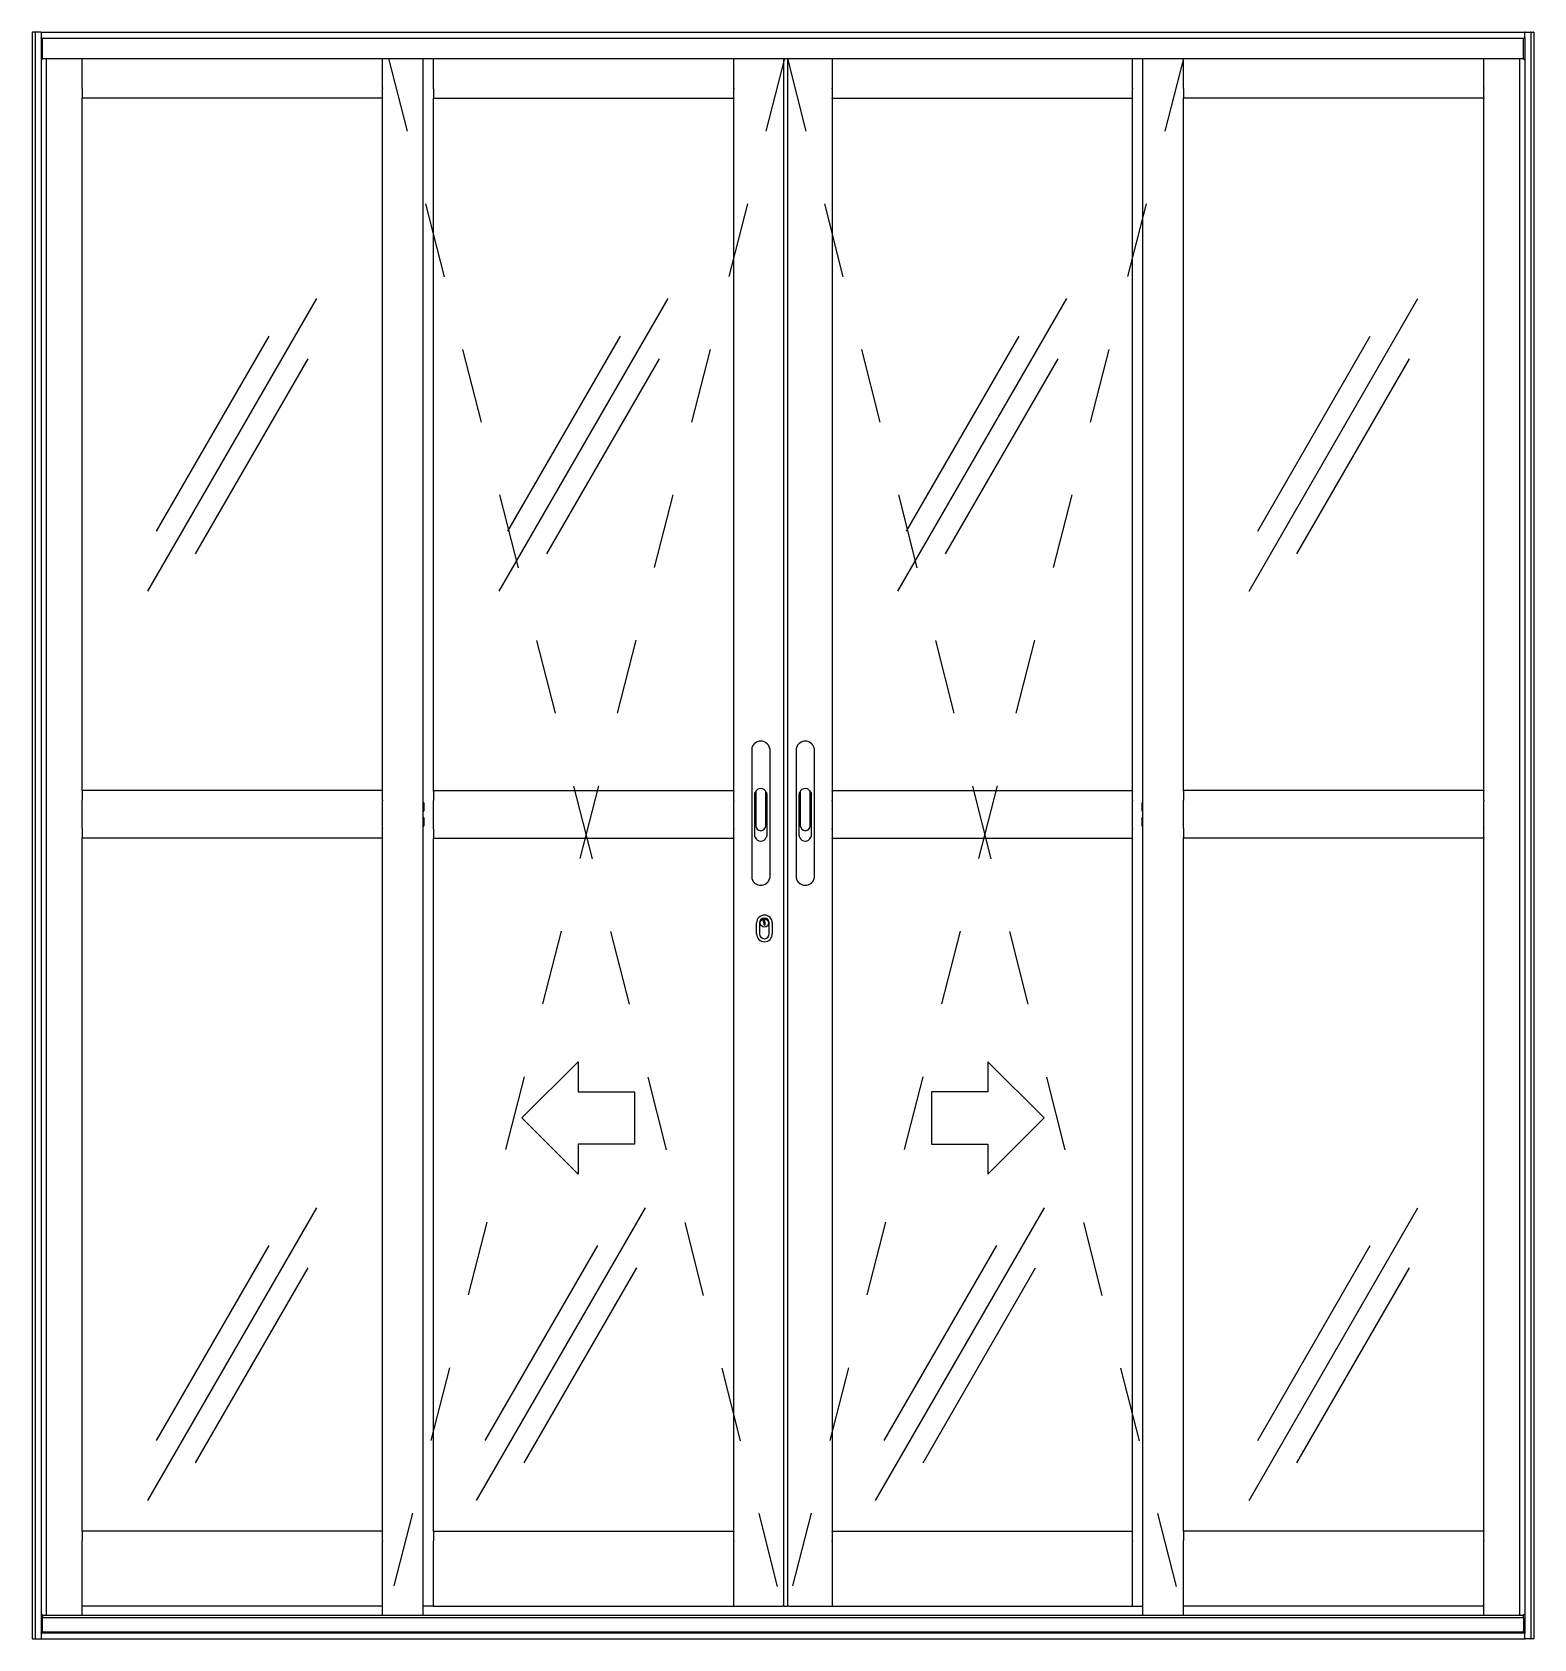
# Model space of a CAD drawing. Header units: millimetres. Extents: x 139.55 to 141.55, y 1065.92 to 1068.06.
import ezdxf

# ---------------------------------------------------------------- set-up
doc = ezdxf.new("R2010")
doc.units = ezdxf.units.MM
doc.header["$LTSCALE"] = 0.5
doc.linetypes.add('HIDDEN2', pattern=[0.1875, 0.125, -0.0625])
doc.layers.add('Gravia_Portas', color=1, linetype='Continuous')
doc.layers.add('Gravia_Portas_hidden2', color=1, linetype='HIDDEN2')

msp = doc.modelspace()

# ---------------------------------------------------------------- linework, layer by layer
at = {"layer": 'Gravia_Portas', "color": 2}
for p, q in [((139.5493, 1068.0563), (139.5497, 1068.0563)), ((139.5493, 1068.0563), (139.5493, 1065.9163)), ((139.553, 1068.0563), (139.5497, 1068.0563)), ((139.5534, 1068.0563), (139.553, 1068.0563)), ((139.5534, 1068.0563), (139.5538, 1068.0563)), ((139.5609, 1068.0563), (139.5538, 1068.0563)), ((139.5609, 1068.0563), (139.5613, 1068.0563)), ((139.5613, 1068.0559), (139.5613, 1068.0563)), ((139.5613, 1068.0563), (141.5373, 1068.0563)), ((141.5377, 1068.0563), (141.5373, 1068.0563)), ((141.5373, 1068.0563), (141.5373, 1068.0559)), ((141.5377, 1068.0563), (141.5448, 1068.0563)), ((141.5452, 1068.0563), (141.5448, 1068.0563)), ((141.5452, 1068.0563), (141.5456, 1068.0563)), ((141.5456, 1068.0563), (141.5489, 1068.0563)), ((141.5493, 1068.0563), (141.5489, 1068.0563)), ((141.5493, 1068.0563), (141.5493, 1065.9163)), ((139.5497, 1065.9163), (139.5493, 1065.9163)), ((139.5497, 1065.9163), (139.553, 1065.9163)), ((139.553, 1065.9163), (139.5534, 1065.9163)), ((139.5538, 1065.9163), (139.5534, 1065.9163)), ((139.5538, 1065.9163), (139.5609, 1065.9163)), ((139.5613, 1065.9163), (139.5609, 1065.9163)), ((139.5613, 1065.9163), (139.5613, 1065.9167)), ((139.5613, 1065.9163), (141.5373, 1065.9163)), ((141.5373, 1065.9167), (141.5373, 1065.9163)), ((141.5373, 1065.9163), (141.5377, 1065.9163)), ((141.5448, 1065.9163), (141.5377, 1065.9163)), ((141.5448, 1065.9163), (141.5452, 1065.9163)), ((141.5456, 1065.9163), (141.5452, 1065.9163)), ((141.5489, 1065.9163), (141.5456, 1065.9163)), ((141.5489, 1065.9163), (141.5493, 1065.9163))]:
    msp.add_line(p, q, dxfattribs=at)
at = {"layer": 'Gravia_Portas'}
for p, q in [((139.5534, 1068.0563), (139.5534, 1065.9163)), ((139.5613, 1068.0559), (139.5613, 1068.0488)), ((141.5373, 1068.0488), (141.5373, 1068.0559)), ((141.5452, 1068.0563), (141.5452, 1065.9163)), ((139.5613, 1068.0484), (139.5613, 1068.0488)), ((139.5613, 1068.0484), (139.5613, 1065.9242)), ((139.5613, 1068.0484), (141.5373, 1068.0484)), ((139.5633, 1068.0213), (139.5633, 1068.0484)), ((141.5353, 1068.0213), (141.5353, 1068.0484)), ((141.5373, 1068.0488), (141.5373, 1068.0484)), ((141.5373, 1068.0484), (141.5373, 1065.9242)), ((139.5613, 1068.0203), (139.5633, 1068.0203)), ((139.5633, 1068.0213), (141.5353, 1068.0213)), ((139.5633, 1068.0213), (139.5633, 1068.0203)), ((139.5683, 1065.9478), (139.5683, 1068.0213)), ((139.6161, 1067.9821), (139.6161, 1068.0213)), ((140.0161, 1067.9821), (140.0161, 1068.0213)), ((140.0699, 1065.9478), (140.0699, 1068.0213)), ((140.0838, 1067.9816), (140.0838, 1068.0213)), ((140.4838, 1067.9816), (140.4838, 1068.0213)), ((140.5506, 1065.9598), (140.5506, 1068.0213)), ((140.5551, 1068.0213), (140.5551, 1065.9598)), ((140.6149, 1068.0213), (140.6149, 1067.9816)), ((141.0149, 1067.9816), (141.0149, 1068.0213)), ((141.0287, 1065.9478), (141.0287, 1068.0213)), ((141.0825, 1067.9821), (141.0825, 1068.0213)), ((141.4825, 1067.9821), (141.4825, 1068.0213)), ((141.5303, 1068.0213), (141.5303, 1065.9478)), ((141.5353, 1068.0213), (141.5353, 1068.0203)), ((141.5353, 1068.0203), (141.5373, 1068.0203)), ((139.6161, 1067.9813), (139.6161, 1067.9821)), ((139.6161, 1067.9813), (139.6161, 1067.9689)), ((139.6161, 1067.9685), (139.6161, 1067.9689)), ((139.6161, 1067.0461), (139.6161, 1067.9685)), ((140.0161, 1067.9685), (139.6161, 1067.9685)), ((140.0161, 1067.9821), (140.0161, 1067.9813)), ((140.0161, 1067.9689), (140.0161, 1067.9813)), ((140.0161, 1067.9689), (140.0161, 1067.9685)), ((140.0161, 1067.0461), (140.0161, 1067.9685)), ((140.0838, 1067.9808), (140.0838, 1067.9816)), ((140.0838, 1067.9808), (140.0838, 1067.9684)), ((140.0838, 1067.968), (140.0838, 1067.9684)), ((140.4838, 1067.968), (140.0838, 1067.968)), ((140.0838, 1067.0456), (140.0838, 1067.968)), ((140.4838, 1067.9816), (140.4838, 1067.9808)), ((140.4838, 1067.9684), (140.4838, 1067.9808)), ((140.4838, 1067.9684), (140.4838, 1067.968)), ((140.4838, 1067.0456), (140.4838, 1067.968)), ((140.6149, 1067.9808), (140.6149, 1067.9816)), ((140.6149, 1067.9808), (140.6149, 1067.9684)), ((140.6149, 1067.968), (140.6149, 1067.9684)), ((141.0149, 1067.968), (140.6149, 1067.968)), ((140.6149, 1067.968), (140.6149, 1067.0456)), ((141.0149, 1067.9816), (141.0149, 1067.9808)), ((141.0149, 1067.9684), (141.0149, 1067.9808)), ((141.0149, 1067.9684), (141.0149, 1067.968)), ((141.0149, 1067.0456), (141.0149, 1067.968)), ((141.0825, 1067.9813), (141.0825, 1067.9821)), ((141.0825, 1067.9813), (141.0825, 1067.9689)), ((141.0825, 1067.9685), (141.0825, 1067.9689)), ((141.4825, 1067.9685), (141.0825, 1067.9685)), ((141.0825, 1067.0461), (141.0825, 1067.9685)), ((141.4825, 1067.9821), (141.4825, 1067.9813)), ((141.4825, 1067.9689), (141.4825, 1067.9813)), ((141.4825, 1067.9689), (141.4825, 1067.9685)), ((141.4825, 1067.0461), (141.4825, 1067.9685)), ((139.7036, 1067.3116), (139.9286, 1067.7013)), ((140.1713, 1067.3116), (140.3963, 1067.7013)), ((140.7024, 1067.3116), (140.9274, 1067.7013)), ((141.17, 1067.3116), (141.395, 1067.7013)), ((139.7151, 1067.3915), (139.8651, 1067.6513)), ((140.1828, 1067.3915), (140.3328, 1067.6513)), ((140.7139, 1067.3915), (140.8639, 1067.6513)), ((141.1815, 1067.3915), (141.3315, 1067.6513)), ((139.7671, 1067.3615), (139.9171, 1067.6213)), ((140.2347, 1067.3615), (140.3847, 1067.6213)), ((140.7658, 1067.3615), (140.9158, 1067.6213)), ((141.2335, 1067.3615), (141.3835, 1067.6213)), ((140.5077, 1067.1023), (140.5077, 1066.9295)), ((140.5317, 1067.1023), (140.5317, 1066.9295)), ((140.567, 1067.1023), (140.567, 1066.9295)), ((140.591, 1067.1023), (140.591, 1066.9295)), ((140.0161, 1067.0462), (139.6161, 1067.0462)), ((139.6161, 1067.0458), (139.6161, 1067.0461)), ((139.6161, 1067.0458), (139.6161, 1067.0333)), ((139.6161, 1067.0325), (139.6161, 1067.0333)), ((139.6161, 1066.9962), (139.6161, 1067.0325)), ((140.0161, 1067.0461), (140.0161, 1067.0458)), ((140.0161, 1067.0333), (140.0161, 1067.0458)), ((140.0161, 1067.0333), (140.0161, 1067.0325)), ((140.0161, 1066.9962), (140.0161, 1067.0325)), ((140.0711, 1067.0297), (140.0711, 1067.0191)), ((140.4838, 1067.0457), (140.0838, 1067.0457)), ((140.0838, 1067.0453), (140.0838, 1067.0456)), ((140.0838, 1067.0453), (140.0838, 1067.0328)), ((140.0838, 1067.032), (140.0838, 1067.0328)), ((140.0838, 1066.9957), (140.0838, 1067.032)), ((140.4838, 1067.0456), (140.4838, 1067.0453)), ((140.4838, 1067.0328), (140.4838, 1067.0453)), ((140.4838, 1067.0328), (140.4838, 1067.032)), ((140.4838, 1066.9957), (140.4838, 1067.032)), ((140.5117, 1066.9868), (140.5117, 1067.0409)), ((140.513, 1067.0441), (140.513, 1066.9993)), ((140.5263, 1066.9993), (140.5263, 1067.0441)), ((140.5276, 1067.0409), (140.5276, 1066.9868)), ((140.571, 1066.9868), (140.571, 1067.0409)), ((140.5723, 1067.0441), (140.5723, 1066.9993)), ((140.5856, 1066.9993), (140.5856, 1067.0441)), ((140.5869, 1067.0409), (140.5869, 1066.9868)), ((141.0149, 1067.0457), (140.6149, 1067.0457)), ((140.6149, 1067.0453), (140.6149, 1067.0456)), ((140.6149, 1067.0453), (140.6149, 1067.0328)), ((140.6149, 1067.032), (140.6149, 1067.0328)), ((140.6149, 1067.032), (140.6149, 1066.9957)), ((141.0149, 1067.0456), (141.0149, 1067.0453)), ((141.0149, 1067.0328), (141.0149, 1067.0453)), ((141.0149, 1067.0328), (141.0149, 1067.032)), ((141.0149, 1066.9957), (141.0149, 1067.032)), ((141.0275, 1067.0191), (141.0275, 1067.0297)), ((141.4825, 1067.0462), (141.0825, 1067.0462)), ((141.0825, 1067.0458), (141.0825, 1067.0461)), ((141.0825, 1067.0458), (141.0825, 1067.0333)), ((141.0825, 1067.0325), (141.0825, 1067.0333)), ((141.0825, 1066.9962), (141.0825, 1067.0325)), ((141.4825, 1067.0461), (141.4825, 1067.0458)), ((141.4825, 1067.0333), (141.4825, 1067.0458)), ((141.4825, 1067.0333), (141.4825, 1067.0325)), ((141.4825, 1066.9962), (141.4825, 1067.0325)), ((140.0711, 1067.0097), (140.0711, 1066.9991)), ((141.0275, 1066.9991), (141.0275, 1067.0097)), ((139.6161, 1066.9954), (139.6161, 1066.9962)), ((139.6161, 1066.9954), (139.6161, 1066.983)), ((139.6161, 1066.9826), (139.6161, 1066.983)), ((140.0161, 1066.9962), (140.0161, 1066.9954)), ((140.0161, 1066.983), (140.0161, 1066.9954)), ((140.0161, 1066.983), (140.0161, 1066.9826)), ((140.0838, 1066.9949), (140.0838, 1066.9957)), ((140.0838, 1066.9949), (140.0838, 1066.9825)), ((140.4838, 1066.9957), (140.4838, 1066.9949)), ((140.4838, 1066.9825), (140.4838, 1066.9949)), ((140.6149, 1066.9949), (140.6149, 1066.9957)), ((140.6149, 1066.9949), (140.6149, 1066.9825)), ((141.0149, 1066.9957), (141.0149, 1066.9949)), ((141.0149, 1066.9825), (141.0149, 1066.9949)), ((141.0825, 1066.9954), (141.0825, 1066.9962)), ((141.0825, 1066.9954), (141.0825, 1066.983)), ((141.0825, 1066.9826), (141.0825, 1066.983)), ((141.4825, 1066.9962), (141.4825, 1066.9954)), ((141.4825, 1066.983), (141.4825, 1066.9954)), ((141.4825, 1066.983), (141.4825, 1066.9826)), ((139.6161, 1066.0602), (139.6161, 1066.9826)), ((140.0161, 1066.9826), (139.6161, 1066.9826)), ((140.0161, 1066.0602), (140.0161, 1066.9826)), ((140.0838, 1066.9821), (140.0838, 1066.9825)), ((140.4838, 1066.9821), (140.0838, 1066.9821)), ((140.0838, 1066.0597), (140.0838, 1066.9821)), ((140.4838, 1066.9825), (140.4838, 1066.9821)), ((140.4838, 1066.0597), (140.4838, 1066.9821)), ((140.6149, 1066.9821), (140.6149, 1066.9825)), ((141.0149, 1066.9821), (140.6149, 1066.9821)), ((140.6149, 1066.9821), (140.6149, 1066.0597)), ((141.0149, 1066.9825), (141.0149, 1066.9821)), ((141.0149, 1066.0597), (141.0149, 1066.9821)), ((141.4825, 1066.9826), (141.0825, 1066.9826)), ((141.0825, 1066.0602), (141.0825, 1066.9826)), ((141.4825, 1066.0602), (141.4825, 1066.9826)), ((140.514, 1066.8553), (140.514, 1066.8698)), ((140.5181, 1066.8698), (140.5181, 1066.8553)), ((140.5235, 1066.8714), (140.5235, 1066.8746)), ((140.5243, 1066.8698), (140.5235, 1066.8714)), ((140.5252, 1066.8733), (140.5243, 1066.8728)), ((140.5243, 1066.8728), (140.5243, 1066.8719)), ((140.5243, 1066.8719), (140.5252, 1066.8706)), ((140.5243, 1066.8667), (140.5243, 1066.8698)), ((140.5252, 1066.8667), (140.5243, 1066.8667)), ((140.5252, 1066.8747), (140.5252, 1066.8733)), ((140.5252, 1066.8706), (140.5252, 1066.8667)), ((140.5311, 1066.8553), (140.5311, 1066.8698)), ((140.5351, 1066.8698), (140.5351, 1066.8553)), ((139.7036, 1066.1007), (139.9286, 1066.4904)), ((140.1413, 1066.1007), (140.3663, 1066.4904)), ((140.6724, 1066.1007), (140.8974, 1066.4904)), ((141.17, 1066.1007), (141.395, 1066.4904)), ((139.7151, 1066.1806), (139.8651, 1066.4404)), ((140.1528, 1066.1806), (140.3028, 1066.4404)), ((140.6839, 1066.1806), (140.8339, 1066.4404)), ((141.1815, 1066.1806), (141.3315, 1066.4404)), ((139.7671, 1066.1506), (139.9171, 1066.4104)), ((140.2047, 1066.1506), (140.3547, 1066.4104)), ((140.7358, 1066.1506), (140.8858, 1066.4104)), ((141.2335, 1066.1506), (141.3835, 1066.4104)), ((139.6161, 1066.0603), (140.0161, 1066.0603)), ((139.6161, 1066.0599), (139.6161, 1066.0602)), ((139.6161, 1066.0599), (139.6161, 1066.0474)), ((139.6161, 1066.0466), (139.6161, 1066.0474)), ((139.6161, 1065.9478), (139.6161, 1066.0466)), ((140.0161, 1066.0602), (140.0161, 1066.0599)), ((140.0161, 1066.0474), (140.0161, 1066.0599)), ((140.0161, 1066.0474), (140.0161, 1066.0466)), ((140.0161, 1065.9478), (140.0161, 1066.0466)), ((140.0838, 1066.0598), (140.4838, 1066.0598)), ((140.0838, 1066.0594), (140.0838, 1066.0597)), ((140.0838, 1066.0594), (140.0838, 1066.0469)), ((140.0838, 1066.0461), (140.0838, 1066.0469)), ((140.0838, 1065.9598), (140.0838, 1066.0461)), ((140.4838, 1066.0597), (140.4838, 1066.0594)), ((140.4838, 1066.0469), (140.4838, 1066.0594)), ((140.4838, 1066.0469), (140.4838, 1066.0461)), ((140.4838, 1065.9598), (140.4838, 1066.0461)), ((140.6149, 1066.0598), (141.0149, 1066.0598)), ((140.6149, 1066.0594), (140.6149, 1066.0597)), ((140.6149, 1066.0594), (140.6149, 1066.0469)), ((140.6149, 1066.0461), (140.6149, 1066.0469)), ((140.6149, 1066.0461), (140.6149, 1065.9598)), ((141.0149, 1066.0597), (141.0149, 1066.0594)), ((141.0149, 1066.0469), (141.0149, 1066.0594)), ((141.0149, 1066.0469), (141.0149, 1066.0461)), ((141.0149, 1065.9598), (141.0149, 1066.0461)), ((141.0825, 1066.0603), (141.4825, 1066.0603)), ((141.0825, 1066.0599), (141.0825, 1066.0602)), ((141.0825, 1066.0599), (141.0825, 1066.0474)), ((141.0825, 1066.0466), (141.0825, 1066.0474)), ((141.0825, 1065.9478), (141.0825, 1066.0466)), ((141.4825, 1066.0602), (141.4825, 1066.0599)), ((141.4825, 1066.0474), (141.4825, 1066.0599)), ((141.4825, 1066.0474), (141.4825, 1066.0466)), ((141.4825, 1065.9478), (141.4825, 1066.0466)), ((139.6161, 1065.9603), (140.0161, 1065.9603)), ((139.6161, 1065.9603), (140.0161, 1065.9603)), ((140.0835, 1065.9598), (140.0699, 1065.9598)), ((140.0835, 1065.9598), (140.0838, 1065.9598)), ((140.0838, 1065.9598), (140.4838, 1065.9598)), ((140.4841, 1065.9598), (140.4838, 1065.9598)), ((140.4841, 1065.9598), (140.5487, 1065.9598)), ((140.5506, 1065.9598), (140.5487, 1065.9598)), ((140.5506, 1065.9598), (140.5532, 1065.9598)), ((140.5532, 1065.9598), (140.5551, 1065.9598)), ((140.557, 1065.9598), (140.5551, 1065.9598)), ((140.557, 1065.9598), (140.6146, 1065.9598)), ((140.6149, 1065.9598), (140.6146, 1065.9598)), ((140.6149, 1065.9598), (141.0149, 1065.9598)), ((141.0152, 1065.9598), (141.0149, 1065.9598)), ((141.0152, 1065.9598), (141.0287, 1065.9598)), ((141.0825, 1065.9603), (141.4825, 1065.9603)), ((141.0825, 1065.9603), (141.4825, 1065.9603)), ((139.5613, 1065.9488), (139.5633, 1065.9488)), ((139.5613, 1065.9438), (139.5633, 1065.9438)), ((139.5633, 1065.9488), (139.5633, 1065.9456)), ((139.5633, 1065.9478), (141.5353, 1065.9478)), ((139.5633, 1065.9456), (139.5633, 1065.9438)), ((139.5633, 1065.9448), (141.5353, 1065.9448)), ((139.5633, 1065.9267), (139.5633, 1065.9438)), ((141.5353, 1065.9456), (141.5353, 1065.9488)), ((141.5353, 1065.9488), (141.5373, 1065.9488)), ((141.5353, 1065.9438), (141.5353, 1065.9456)), ((141.5353, 1065.9438), (141.5353, 1065.9267)), ((141.5353, 1065.9438), (141.5373, 1065.9438)), ((139.5613, 1065.9267), (139.5633, 1065.9267)), ((139.5613, 1065.9238), (139.5613, 1065.9242)), ((139.5613, 1065.9242), (141.5373, 1065.9242)), ((139.5613, 1065.9238), (139.5613, 1065.9167)), ((139.5633, 1065.9267), (139.5633, 1065.9257)), ((139.5633, 1065.9257), (141.5353, 1065.9257)), ((139.5633, 1065.9242), (139.5633, 1065.9257)), ((141.5353, 1065.9257), (141.5353, 1065.9267)), ((141.5353, 1065.9267), (141.5373, 1065.9267)), ((141.5353, 1065.9257), (141.5353, 1065.9242)), ((141.5373, 1065.9242), (141.5373, 1065.9238)), ((141.5373, 1065.9167), (141.5373, 1065.9238))]:
    msp.add_line(p, q, dxfattribs=at)
for points in [[(140.508, 1067.1035), (140.508, 1067.1034), (140.508, 1067.1034), (140.508, 1067.1033), (140.5079, 1067.1033), (140.5079, 1067.1032), (140.5079, 1067.1031), (140.5079, 1067.1031), (140.5079, 1067.103), (140.5079, 1067.103), (140.5078, 1067.1029), (140.5078, 1067.1029), (140.5078, 1067.1028), (140.5078, 1067.1028), (140.5078, 1067.1027), (140.5078, 1067.1026), (140.5077, 1067.1026), (140.5077, 1067.1025), (140.5077, 1067.1025), (140.5077, 1067.1024), (140.5077, 1067.1024), (140.5077, 1067.1023), (140.5077, 1067.1023), (140.5077, 1067.1023), (140.5077, 1067.1023)], [(140.5123, 1067.1094), (140.512, 1067.1092), (140.5118, 1067.109), (140.5116, 1067.1088), (140.5113, 1067.1086), (140.5111, 1067.1084), (140.5109, 1067.1082), (140.5107, 1067.108), (140.5105, 1067.1077), (140.5103, 1067.1075), (140.5101, 1067.1073), (140.5099, 1067.107), (140.5097, 1067.1068), (140.5095, 1067.1065), (140.5094, 1067.1063), (140.5092, 1067.106), (140.509, 1067.1057), (140.5089, 1067.1055), (140.5087, 1067.1052), (140.5086, 1067.1049), (140.5085, 1067.1046), (140.5083, 1067.1044), (140.5082, 1067.1041), (140.5081, 1067.1038), (140.508, 1067.1035)], [(140.5313, 1067.1035), (140.5312, 1067.1038), (140.5311, 1067.1041), (140.531, 1067.1044), (140.5309, 1067.1046), (140.5307, 1067.1049), (140.5306, 1067.1052), (140.5305, 1067.1055), (140.5303, 1067.1057), (140.5301, 1067.106), (140.53, 1067.1063), (140.5298, 1067.1065), (140.5296, 1067.1068), (140.5294, 1067.107), (140.5293, 1067.1073), (140.5291, 1067.1075), (140.5289, 1067.1077), (140.5286, 1067.108), (140.5284, 1067.1082), (140.5282, 1067.1084), (140.528, 1067.1086), (140.5278, 1067.1088), (140.5275, 1067.109), (140.5273, 1067.1092), (140.5271, 1067.1094)], [(140.5317, 1067.1023), (140.5317, 1067.1023), (140.5317, 1067.1023), (140.5317, 1067.1023), (140.5316, 1067.1024), (140.5316, 1067.1024), (140.5316, 1067.1025), (140.5316, 1067.1025), (140.5316, 1067.1026), (140.5316, 1067.1026), (140.5316, 1067.1027), (140.5315, 1067.1028), (140.5315, 1067.1028), (140.5315, 1067.1029), (140.5315, 1067.1029), (140.5315, 1067.103), (140.5315, 1067.103), (140.5315, 1067.1031), (140.5314, 1067.1031), (140.5314, 1067.1032), (140.5314, 1067.1033), (140.5314, 1067.1033), (140.5314, 1067.1034), (140.5313, 1067.1034), (140.5313, 1067.1035)], [(140.5673, 1067.1035), (140.5673, 1067.1034), (140.5673, 1067.1034), (140.5673, 1067.1033), (140.5672, 1067.1033), (140.5672, 1067.1032), (140.5672, 1067.1031), (140.5672, 1067.1031), (140.5672, 1067.103), (140.5672, 1067.103), (140.5671, 1067.1029), (140.5671, 1067.1029), (140.5671, 1067.1028), (140.5671, 1067.1028), (140.5671, 1067.1027), (140.5671, 1067.1026), (140.567, 1067.1026), (140.567, 1067.1025), (140.567, 1067.1025), (140.567, 1067.1024), (140.567, 1067.1024), (140.567, 1067.1023), (140.567, 1067.1023), (140.567, 1067.1023), (140.567, 1067.1023)], [(140.5716, 1067.1094), (140.5713, 1067.1092), (140.5711, 1067.109), (140.5709, 1067.1088), (140.5706, 1067.1086), (140.5704, 1067.1084), (140.5702, 1067.1082), (140.57, 1067.108), (140.5698, 1067.1077), (140.5696, 1067.1075), (140.5694, 1067.1073), (140.5692, 1067.107), (140.569, 1067.1068), (140.5688, 1067.1065), (140.5687, 1067.1063), (140.5685, 1067.106), (140.5683, 1067.1057), (140.5682, 1067.1055), (140.568, 1067.1052), (140.5679, 1067.1049), (140.5678, 1067.1046), (140.5676, 1067.1044), (140.5675, 1067.1041), (140.5674, 1067.1038), (140.5673, 1067.1035)], [(140.5906, 1067.1035), (140.5905, 1067.1038), (140.5904, 1067.1041), (140.5903, 1067.1044), (140.5902, 1067.1046), (140.59, 1067.1049), (140.5899, 1067.1052), (140.5898, 1067.1055), (140.5896, 1067.1057), (140.5894, 1067.106), (140.5893, 1067.1063), (140.5891, 1067.1065), (140.5889, 1067.1068), (140.5887, 1067.107), (140.5886, 1067.1073), (140.5884, 1067.1075), (140.5882, 1067.1077), (140.5879, 1067.108), (140.5877, 1067.1082), (140.5875, 1067.1084), (140.5873, 1067.1086), (140.5871, 1067.1088), (140.5868, 1067.109), (140.5866, 1067.1092), (140.5864, 1067.1094)], [(140.591, 1067.1023), (140.591, 1067.1023), (140.591, 1067.1023), (140.591, 1067.1023), (140.5909, 1067.1024), (140.5909, 1067.1024), (140.5909, 1067.1025), (140.5909, 1067.1025), (140.5909, 1067.1026), (140.5909, 1067.1026), (140.5909, 1067.1027), (140.5908, 1067.1028), (140.5908, 1067.1028), (140.5908, 1067.1029), (140.5908, 1067.1029), (140.5908, 1067.103), (140.5908, 1067.103), (140.5908, 1067.1031), (140.5907, 1067.1031), (140.5907, 1067.1032), (140.5907, 1067.1033), (140.5907, 1067.1033), (140.5907, 1067.1034), (140.5906, 1067.1034), (140.5906, 1067.1035)], [(140.5117, 1067.0409), (140.5117, 1067.041), (140.5117, 1067.0412), (140.5117, 1067.0413), (140.5117, 1067.0414), (140.5117, 1067.0415), (140.5118, 1067.0416), (140.5118, 1067.0418), (140.5118, 1067.0419), (140.5118, 1067.042), (140.5118, 1067.0421), (140.5118, 1067.0423), (140.5119, 1067.0424), (140.5119, 1067.0425), (140.5119, 1067.0426), (140.5119, 1067.0427), (140.512, 1067.0429), (140.512, 1067.043), (140.512, 1067.0431), (140.5121, 1067.0432), (140.5121, 1067.0433), (140.5121, 1067.0435), (140.5122, 1067.0436), (140.5122, 1067.0437), (140.5123, 1067.0438)], [(140.5271, 1067.0438), (140.5271, 1067.0437), (140.5272, 1067.0436), (140.5272, 1067.0435), (140.5272, 1067.0433), (140.5273, 1067.0432), (140.5273, 1067.0431), (140.5273, 1067.043), (140.5274, 1067.0429), (140.5274, 1067.0427), (140.5274, 1067.0426), (140.5275, 1067.0425), (140.5275, 1067.0424), (140.5275, 1067.0423), (140.5275, 1067.0421), (140.5275, 1067.042), (140.5276, 1067.0419), (140.5276, 1067.0418), (140.5276, 1067.0416), (140.5276, 1067.0415), (140.5276, 1067.0414), (140.5276, 1067.0413), (140.5276, 1067.0412), (140.5276, 1067.041), (140.5276, 1067.0409)], [(140.571, 1067.0409), (140.571, 1067.041), (140.571, 1067.0412), (140.571, 1067.0413), (140.571, 1067.0414), (140.571, 1067.0415), (140.5711, 1067.0416), (140.5711, 1067.0418), (140.5711, 1067.0419), (140.5711, 1067.042), (140.5711, 1067.0421), (140.5711, 1067.0423), (140.5712, 1067.0424), (140.5712, 1067.0425), (140.5712, 1067.0426), (140.5712, 1067.0427), (140.5713, 1067.0429), (140.5713, 1067.043), (140.5713, 1067.0431), (140.5714, 1067.0432), (140.5714, 1067.0433), (140.5714, 1067.0435), (140.5715, 1067.0436), (140.5715, 1067.0437), (140.5716, 1067.0438)], [(140.5864, 1067.0438), (140.5864, 1067.0437), (140.5865, 1067.0436), (140.5865, 1067.0435), (140.5865, 1067.0433), (140.5866, 1067.0432), (140.5866, 1067.0431), (140.5866, 1067.043), (140.5867, 1067.0429), (140.5867, 1067.0427), (140.5867, 1067.0426), (140.5868, 1067.0425), (140.5868, 1067.0424), (140.5868, 1067.0423), (140.5868, 1067.0421), (140.5868, 1067.042), (140.5869, 1067.0419), (140.5869, 1067.0418), (140.5869, 1067.0416), (140.5869, 1067.0415), (140.5869, 1067.0414), (140.5869, 1067.0413), (140.5869, 1067.0412), (140.5869, 1067.041), (140.5869, 1067.0409)], [(140.5123, 1066.9839), (140.5122, 1066.984), (140.5122, 1066.9841), (140.5121, 1066.9843), (140.5121, 1066.9844), (140.5121, 1066.9845), (140.512, 1066.9846), (140.512, 1066.9847), (140.512, 1066.9849), (140.5119, 1066.985), (140.5119, 1066.9851), (140.5119, 1066.9852), (140.5119, 1066.9853), (140.5118, 1066.9855), (140.5118, 1066.9856), (140.5118, 1066.9857), (140.5118, 1066.9858), (140.5118, 1066.986), (140.5118, 1066.9861), (140.5117, 1066.9862), (140.5117, 1066.9863), (140.5117, 1066.9864), (140.5117, 1066.9866), (140.5117, 1066.9867), (140.5117, 1066.9868)], [(140.5276, 1066.9868), (140.5276, 1066.9867), (140.5276, 1066.9866), (140.5276, 1066.9864), (140.5276, 1066.9863), (140.5276, 1066.9862), (140.5276, 1066.9861), (140.5276, 1066.986), (140.5276, 1066.9858), (140.5275, 1066.9857), (140.5275, 1066.9856), (140.5275, 1066.9855), (140.5275, 1066.9853), (140.5275, 1066.9852), (140.5274, 1066.9851), (140.5274, 1066.985), (140.5274, 1066.9849), (140.5273, 1066.9847), (140.5273, 1066.9846), (140.5273, 1066.9845), (140.5272, 1066.9844), (140.5272, 1066.9843), (140.5272, 1066.9841), (140.5271, 1066.984), (140.5271, 1066.9839)], [(140.5716, 1066.9839), (140.5715, 1066.984), (140.5715, 1066.9841), (140.5714, 1066.9843), (140.5714, 1066.9844), (140.5714, 1066.9845), (140.5713, 1066.9846), (140.5713, 1066.9847), (140.5713, 1066.9849), (140.5712, 1066.985), (140.5712, 1066.9851), (140.5712, 1066.9852), (140.5712, 1066.9853), (140.5711, 1066.9855), (140.5711, 1066.9856), (140.5711, 1066.9857), (140.5711, 1066.9858), (140.5711, 1066.986), (140.5711, 1066.9861), (140.571, 1066.9862), (140.571, 1066.9863), (140.571, 1066.9864), (140.571, 1066.9866), (140.571, 1066.9867), (140.571, 1066.9868)], [(140.5869, 1066.9868), (140.5869, 1066.9867), (140.5869, 1066.9866), (140.5869, 1066.9864), (140.5869, 1066.9863), (140.5869, 1066.9862), (140.5869, 1066.9861), (140.5869, 1066.986), (140.5869, 1066.9858), (140.5868, 1066.9857), (140.5868, 1066.9856), (140.5868, 1066.9855), (140.5868, 1066.9853), (140.5868, 1066.9852), (140.5867, 1066.9851), (140.5867, 1066.985), (140.5867, 1066.9849), (140.5866, 1066.9847), (140.5866, 1066.9846), (140.5866, 1066.9845), (140.5865, 1066.9844), (140.5865, 1066.9843), (140.5865, 1066.9841), (140.5864, 1066.984), (140.5864, 1066.9839)], [(140.5077, 1066.9295), (140.5077, 1066.9294), (140.5077, 1066.9294), (140.5077, 1066.9294), (140.5077, 1066.9293), (140.5077, 1066.9293), (140.5077, 1066.9292), (140.5077, 1066.9292), (140.5077, 1066.9291), (140.5078, 1066.9291), (140.5078, 1066.929), (140.5078, 1066.929), (140.5078, 1066.9289), (140.5078, 1066.9289), (140.5078, 1066.9288), (140.5079, 1066.9287), (140.5079, 1066.9287), (140.5079, 1066.9286), (140.5079, 1066.9286), (140.5079, 1066.9285), (140.5079, 1066.9285), (140.508, 1066.9284), (140.508, 1066.9283), (140.508, 1066.9283), (140.508, 1066.9282)], [(140.508, 1066.9282), (140.5081, 1066.9279), (140.5082, 1066.9276), (140.5083, 1066.9274), (140.5085, 1066.9271), (140.5086, 1066.9268), (140.5087, 1066.9265), (140.5089, 1066.9262), (140.509, 1066.926), (140.5092, 1066.9257), (140.5094, 1066.9255), (140.5095, 1066.9252), (140.5097, 1066.9249), (140.5099, 1066.9247), (140.5101, 1066.9245), (140.5103, 1066.9242), (140.5105, 1066.924), (140.5107, 1066.9238), (140.5109, 1066.9235), (140.5111, 1066.9233), (140.5113, 1066.9231), (140.5116, 1066.9229), (140.5118, 1066.9227), (140.512, 1066.9225), (140.5123, 1066.9223)], [(140.5271, 1066.9223), (140.5273, 1066.9225), (140.5275, 1066.9227), (140.5278, 1066.9229), (140.528, 1066.9231), (140.5282, 1066.9233), (140.5284, 1066.9235), (140.5286, 1066.9238), (140.5289, 1066.924), (140.5291, 1066.9242), (140.5293, 1066.9245), (140.5294, 1066.9247), (140.5296, 1066.9249), (140.5298, 1066.9252), (140.53, 1066.9255), (140.5301, 1066.9257), (140.5303, 1066.926), (140.5305, 1066.9262), (140.5306, 1066.9265), (140.5307, 1066.9268), (140.5309, 1066.9271), (140.531, 1066.9274), (140.5311, 1066.9276), (140.5312, 1066.9279), (140.5313, 1066.9282)], [(140.5313, 1066.9282), (140.5313, 1066.9283), (140.5314, 1066.9283), (140.5314, 1066.9284), (140.5314, 1066.9285), (140.5314, 1066.9285), (140.5314, 1066.9286), (140.5315, 1066.9286), (140.5315, 1066.9287), (140.5315, 1066.9287), (140.5315, 1066.9288), (140.5315, 1066.9289), (140.5315, 1066.9289), (140.5315, 1066.929), (140.5316, 1066.929), (140.5316, 1066.9291), (140.5316, 1066.9291), (140.5316, 1066.9292), (140.5316, 1066.9292), (140.5316, 1066.9293), (140.5316, 1066.9293), (140.5317, 1066.9294), (140.5317, 1066.9294), (140.5317, 1066.9294), (140.5317, 1066.9295)], [(140.567, 1066.9295), (140.567, 1066.9294), (140.567, 1066.9294), (140.567, 1066.9294), (140.567, 1066.9293), (140.567, 1066.9293), (140.567, 1066.9292), (140.567, 1066.9292), (140.567, 1066.9291), (140.5671, 1066.9291), (140.5671, 1066.929), (140.5671, 1066.929), (140.5671, 1066.9289), (140.5671, 1066.9289), (140.5671, 1066.9288), (140.5672, 1066.9287), (140.5672, 1066.9287), (140.5672, 1066.9286), (140.5672, 1066.9286), (140.5672, 1066.9285), (140.5672, 1066.9285), (140.5673, 1066.9284), (140.5673, 1066.9283), (140.5673, 1066.9283), (140.5673, 1066.9282)], [(140.5673, 1066.9282), (140.5674, 1066.9279), (140.5675, 1066.9276), (140.5676, 1066.9274), (140.5678, 1066.9271), (140.5679, 1066.9268), (140.568, 1066.9265), (140.5682, 1066.9262), (140.5683, 1066.926), (140.5685, 1066.9257), (140.5687, 1066.9255), (140.5688, 1066.9252), (140.569, 1066.9249), (140.5692, 1066.9247), (140.5694, 1066.9245), (140.5696, 1066.9242), (140.5698, 1066.924), (140.57, 1066.9238), (140.5702, 1066.9235), (140.5704, 1066.9233), (140.5706, 1066.9231), (140.5709, 1066.9229), (140.5711, 1066.9227), (140.5713, 1066.9225), (140.5716, 1066.9223)], [(140.5864, 1066.9223), (140.5866, 1066.9225), (140.5868, 1066.9227), (140.5871, 1066.9229), (140.5873, 1066.9231), (140.5875, 1066.9233), (140.5877, 1066.9235), (140.5879, 1066.9238), (140.5882, 1066.924), (140.5884, 1066.9242), (140.5886, 1066.9245), (140.5887, 1066.9247), (140.5889, 1066.9249), (140.5891, 1066.9252), (140.5893, 1066.9255), (140.5894, 1066.9257), (140.5896, 1066.926), (140.5898, 1066.9262), (140.5899, 1066.9265), (140.59, 1066.9268), (140.5902, 1066.9271), (140.5903, 1066.9274), (140.5904, 1066.9276), (140.5905, 1066.9279), (140.5906, 1066.9282)], [(140.5906, 1066.9282), (140.5906, 1066.9283), (140.5907, 1066.9283), (140.5907, 1066.9284), (140.5907, 1066.9285), (140.5907, 1066.9285), (140.5907, 1066.9286), (140.5908, 1066.9286), (140.5908, 1066.9287), (140.5908, 1066.9287), (140.5908, 1066.9288), (140.5908, 1066.9289), (140.5908, 1066.9289), (140.5908, 1066.929), (140.5909, 1066.929), (140.5909, 1066.9291), (140.5909, 1066.9291), (140.5909, 1066.9292), (140.5909, 1066.9292), (140.5909, 1066.9293), (140.5909, 1066.9293), (140.591, 1066.9294), (140.591, 1066.9294), (140.591, 1066.9294), (140.591, 1066.9295)]]:
    msp.add_lwpolyline(points, dxfattribs=at)
for points in [[(140.2014, 1066.61), (140.2764, 1066.685), (140.2764, 1066.645), (140.3514, 1066.645), (140.3514, 1066.575), (140.2764, 1066.575), (140.2764, 1066.535), (140.2014, 1066.61)], [(140.8972, 1066.61), (140.8222, 1066.685), (140.8222, 1066.645), (140.7472, 1066.645), (140.7472, 1066.575), (140.8222, 1066.575), (140.8222, 1066.535), (140.8972, 1066.61)]]:
    msp.add_lwpolyline(points, close=True, dxfattribs=at)
msp.add_circle((140.5246, 1066.8698), 0.0055, dxfattribs=at)
for centre, radius, start, end in [((140.5197, 1067.0996), 0.0123, 53.0136, 126.9864), ((140.579, 1067.0996), 0.0123, 53.0136, 126.9864), ((140.5197, 1067.0409), 0.00795, 21.4374, 158.5626), ((140.579, 1067.0409), 0.00795, 21.4374, 158.5626), ((140.0699, 1067.0297), 0.0012, 0, 90), ((140.5197, 1067.0441), 0.00665, 167.4699, 180), ((140.5197, 1067.0441), 0.00665, 0, 12.5301), ((140.579, 1067.0441), 0.00665, 167.4699, 180), ((140.579, 1067.0441), 0.00665, 0, 12.5301), ((141.0287, 1067.0297), 0.0012, 90, 180), ((140.0699, 1067.0191), 0.0012, 270, 0), ((140.0699, 1067.0097), 0.0012, 0, 90), ((141.0287, 1067.0191), 0.0012, 180, 270), ((141.0287, 1067.0097), 0.0012, 90, 180), ((140.0699, 1066.9991), 0.0012, 270, 0), ((140.5197, 1066.9868), 0.00795, 201.4374, 338.5626), ((140.5197, 1066.9993), 0.00665, 180, 0), ((140.579, 1066.9868), 0.00795, 201.4374, 338.5626), ((140.579, 1066.9993), 0.00665, 180, 0), ((141.0287, 1066.9991), 0.0012, 180, 270), ((140.5197, 1066.9322), 0.0123, 233.0136, 306.9864), ((140.579, 1066.9322), 0.0123, 233.0136, 306.9864), ((140.5246, 1066.8698), 0.0105, 0, 180), ((140.5246, 1066.8698), 0.0065, 0, 180), ((140.5246, 1066.8553), 0.0105, 180, 0), ((140.5246, 1066.8553), 0.0065, 180, 0), ((140.5246, 1066.8698), 0.005, 82.8236, 102.3225)]:
    msp.add_arc(centre, radius, start, end, dxfattribs=at)
at = {"layer": 'Gravia_Portas_hidden2'}
for p, q in [((140.5514, 1068.0213), (140.024, 1065.9598)), ((140.024, 1068.0213), (140.5514, 1065.9478)), ((141.0825, 1068.0213), (140.5551, 1065.9598)), ((140.5551, 1068.0213), (141.0825, 1065.9478))]:
    msp.add_line(p, q, dxfattribs=at)

doc.saveas('drawing.dxf')
